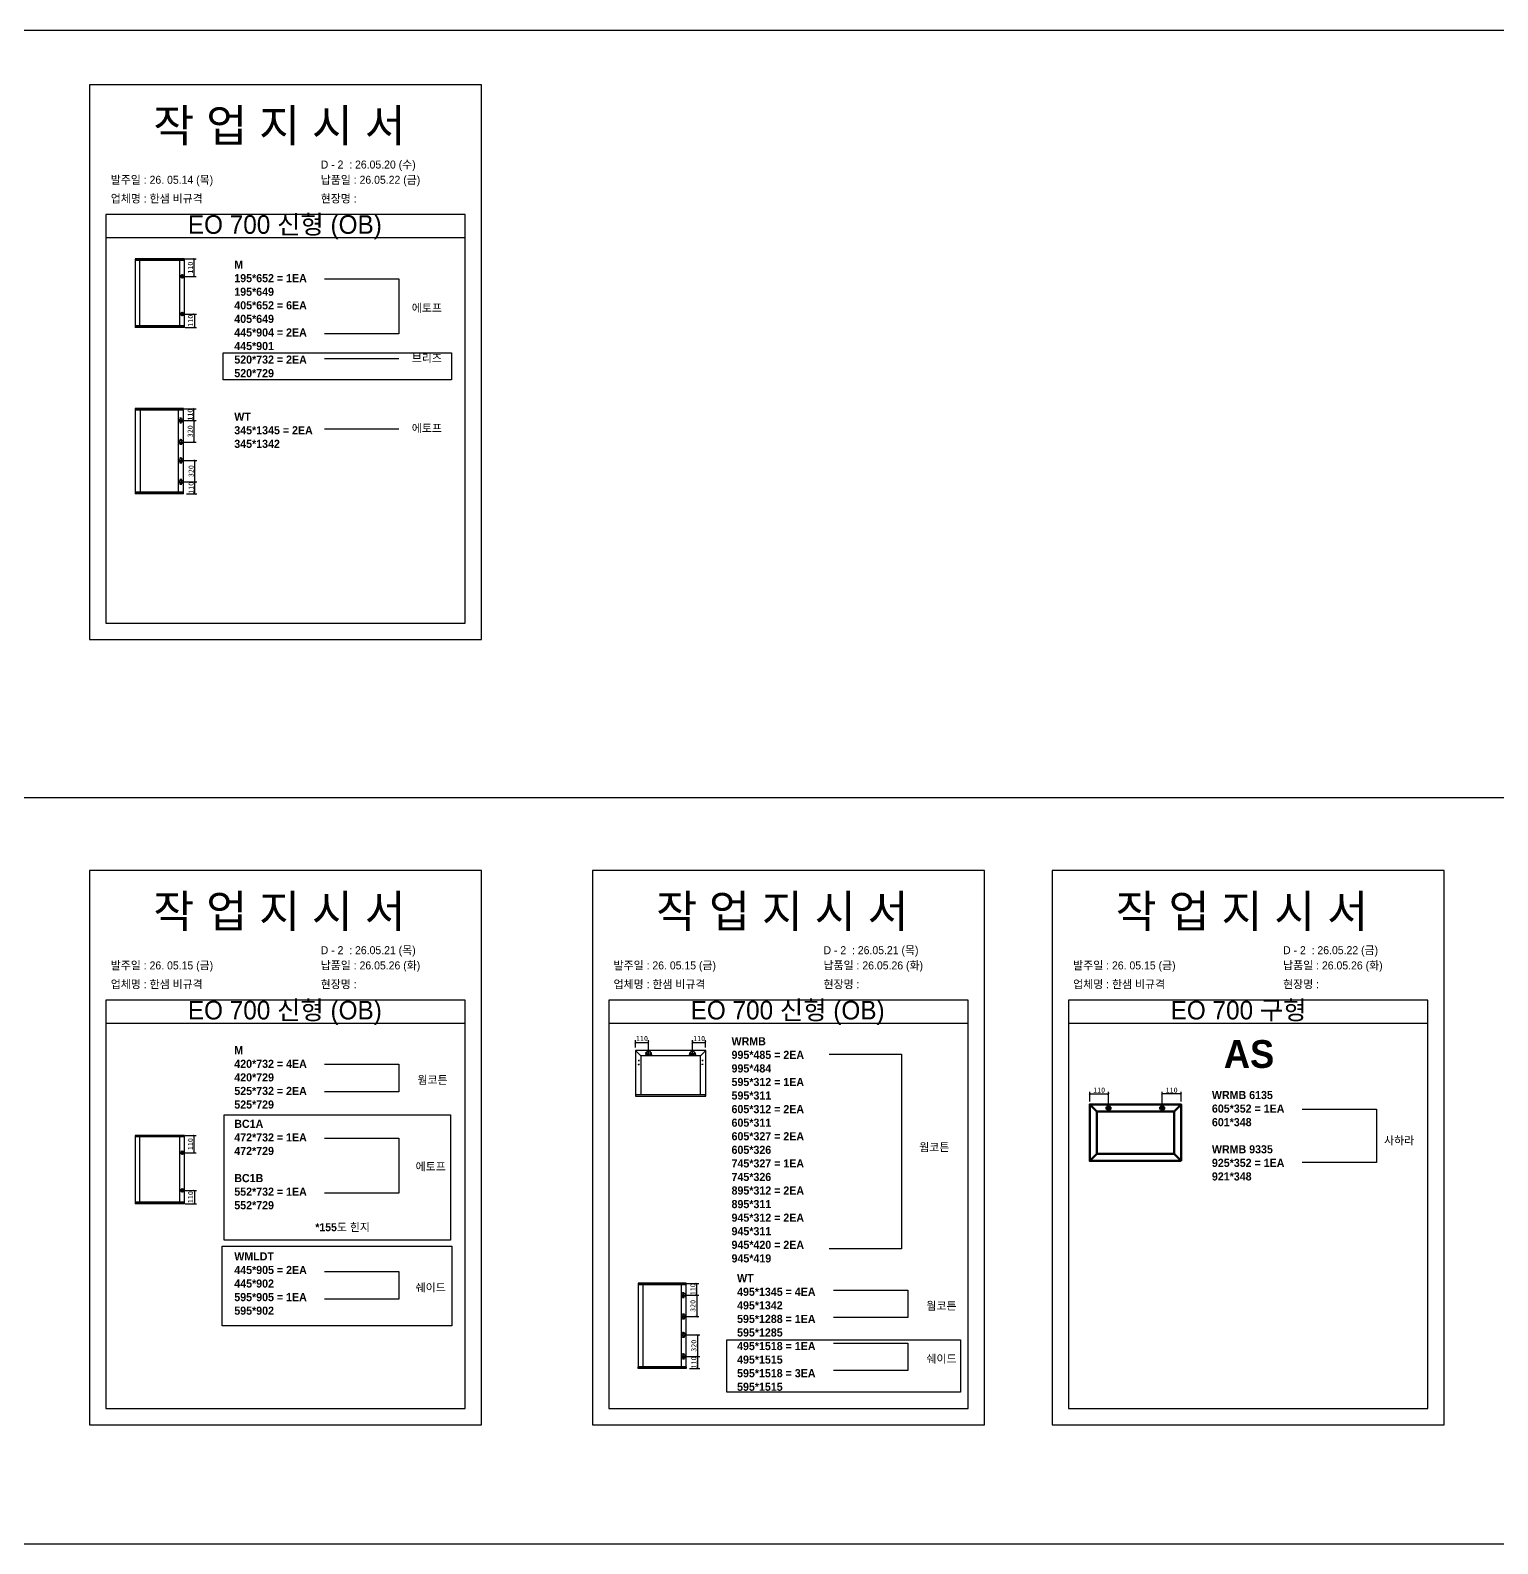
# Model space of a CAD drawing. Header units: millimetres. Extents: x -44117 to 256353, y -2095463 to 65325.
# Drawn here: x 112722 to 119922, y -947139 to -939716 of the extents above; entities that cross this region are included whole.
import ezdxf

# ---------------------------------------------------------------- set-up
doc = ezdxf.new("R2010")
doc.units = ezdxf.units.MM
doc.header["$LTSCALE"] = 10
doc.layers.add('Layer1', color=7, linetype='Continuous', lineweight=70)
doc.styles.add('MtX_Gulim', font='')
doc.styles.get('MtX_Gulim').set_extended_font_data('Gulim', bold=True)
doc.dimstyles.new('ISO-25', dxfattribs={"dimtxt": 2.5, "dimasz": 2.5, "dimexe": 1, "dimexo": 1, "dimtad": 1, "dimtxsty": 'Standard', "dimblk": 'ARCHTICK', "dimcen": 2.5, "dimadec": 0, "dimazin": 0, "dimtfac": 1, "dimtmove": 0, "dimatfit": 3, "dimfxl": 0, "dimarcsym": 0})

# ---------------------------------------------------------------- blocks, each defined once
blk = doc.blocks.new('_ArchTick')
at = {"color": 0, "linetype": 'ByBlock', "const_width": 0.15}
blk.add_lwpolyline([(-0.5, -0.5), (0.5, 0.5)], dxfattribs=at)
blk = doc.blocks.new('*D6370')
at = {"color": 0, "lineweight": -2}
for p, q in [((113482.5, -940837.5), (113535.9, -940837.5)), ((113525.9, -940922.6), (113525.9, -940837.5)), ((113482.5, -940922.6), (113535.9, -940922.6))]:
    blk.add_line(p, q, dxfattribs=at)
at = {"layer": 'Defpoints', "color": 0}
for p in [(113467.5, -940837.5), (113525.9, -940837.5), (113467.5, -940922.6)]:
    blk.add_point(p, dxfattribs=at)
at = {"color": 0, "lineweight": -2, "xscale": 10, "yscale": 10, "zscale": 10}
for p, rotation in [((113525.9, -940837.5), 90), ((113525.9, -940922.6), 270)]:
    blk.add_blockref('_ArchTick', p, dxfattribs=dict(at, rotation=rotation))
at = {"color": 0, "insert": (113507.1, -940880), "char_height": 25, "attachment_point": 5, "rotation": 90}
blk.add_mtext('110', dxfattribs=at)
blk = doc.blocks.new('*D6371')
at = {"color": 0, "lineweight": -2}
for p, q in [((113482.5, -941107.3), (113536.8, -941107.3)), ((113482.5, -941172.8), (113536.8, -941172.8)), ((113526.8, -941107.3), (113526.8, -941172.8))]:
    blk.add_line(p, q, dxfattribs=at)
at = {"layer": 'Defpoints', "color": 0}
for p in [(113467.5, -941107.3), (113467.5, -941172.8), (113526.8, -941172.8)]:
    blk.add_point(p, dxfattribs=at)
at = {"color": 0, "lineweight": -2, "xscale": 10, "yscale": 10, "zscale": 10}
for p, rotation in [((113526.8, -941107.3), 90), ((113526.8, -941172.8), 270)]:
    blk.add_blockref('_ArchTick', p, dxfattribs=dict(at, rotation=rotation))
at = {"color": 0, "insert": (113508.1, -941140.1), "char_height": 25, "attachment_point": 5, "rotation": 90}
blk.add_mtext('110', dxfattribs=at)
blk = doc.blocks.new('*D6372')
at = {"color": 0, "lineweight": -2}
for p, q in [((113477, -941572.1), (113534.9, -941572.1)), ((113524.9, -941630), (113524.9, -941572.1)), ((113477, -941630), (113534.9, -941630))]:
    blk.add_line(p, q, dxfattribs=at)
at = {"layer": 'Defpoints', "color": 0}
for p in [(113462, -941572.1), (113524.9, -941572.1), (113462, -941630)]:
    blk.add_point(p, dxfattribs=at)
at = {"color": 0, "lineweight": -2, "xscale": 10, "yscale": 10, "zscale": 10}
for p, rotation in [((113524.9, -941572.1), 90), ((113524.9, -941630), 270)]:
    blk.add_blockref('_ArchTick', p, dxfattribs=dict(at, rotation=rotation))
at = {"color": 0, "insert": (113506.2, -941601), "char_height": 25, "attachment_point": 5, "rotation": 90}
blk.add_mtext('110', dxfattribs=at)
blk = doc.blocks.new('*D6373')
at = {"color": 0, "lineweight": -2}
for p, q in [((113477, -941930.5), (113539.5, -941930.5)), ((113488.6, -941989), (113539.5, -941989)), ((113529.5, -941989), (113529.5, -941930.5))]:
    blk.add_line(p, q, dxfattribs=at)
at = {"layer": 'Defpoints', "color": 0}
for p in [(113462, -941930.5), (113473.6, -941989), (113529.5, -941930.5)]:
    blk.add_point(p, dxfattribs=at)
at = {"color": 0, "lineweight": -2, "xscale": 10, "yscale": 10, "zscale": 10}
for p, rotation in [((113529.5, -941930.5), 90), ((113529.5, -941989), 270)]:
    blk.add_blockref('_ArchTick', p, dxfattribs=dict(at, rotation=rotation))
at = {"color": 0, "insert": (113510.8, -941959.8), "char_height": 25, "attachment_point": 5, "rotation": 90}
blk.add_mtext('110', dxfattribs=at)
blk = doc.blocks.new('*D6374')
at = {"color": 0, "lineweight": -2}
for p, q in [((113477, -941825.4), (113539.5, -941825.4)), ((113529.5, -941930.5), (113529.5, -941825.4)), ((113477, -941930.5), (113539.5, -941930.5))]:
    blk.add_line(p, q, dxfattribs=at)
at = {"layer": 'Defpoints', "color": 0}
for p in [(113462, -941825.4), (113529.5, -941825.4), (113462, -941930.5)]:
    blk.add_point(p, dxfattribs=at)
at = {"color": 0, "lineweight": -2, "xscale": 10, "yscale": 10, "zscale": 10}
for p, rotation in [((113529.5, -941825.4), 90), ((113529.5, -941930.5), 270)]:
    blk.add_blockref('_ArchTick', p, dxfattribs=dict(at, rotation=rotation))
at = {"color": 0, "insert": (113510.8, -941878), "char_height": 25, "attachment_point": 5, "rotation": 90}
blk.add_mtext('320', dxfattribs=at)
blk = doc.blocks.new('*D6375')
at = {"color": 0, "lineweight": -2}
for p, q in [((113477, -941630), (113534.9, -941630)), ((113524.9, -941630), (113524.9, -941735.2)), ((113477, -941735.2), (113534.9, -941735.2))]:
    blk.add_line(p, q, dxfattribs=at)
at = {"layer": 'Defpoints', "color": 0}
for p in [(113462, -941630), (113462, -941735.2), (113524.9, -941735.2)]:
    blk.add_point(p, dxfattribs=at)
at = {"color": 0, "lineweight": -2, "xscale": 10, "yscale": 10, "zscale": 10}
for p, rotation in [((113524.9, -941630), 90), ((113524.9, -941735.2), 270)]:
    blk.add_blockref('_ArchTick', p, dxfattribs=dict(at, rotation=rotation))
at = {"color": 0, "insert": (113506.2, -941682.6), "char_height": 25, "attachment_point": 5, "rotation": 90}
blk.add_mtext('320', dxfattribs=at)
blk = doc.blocks.new('*D6380')
at = {"color": 0, "lineweight": -2}
for p, q in [((113482.5, -945136.3), (113535.9, -945136.3)), ((113525.9, -945221.4), (113525.9, -945136.3)), ((113482.5, -945221.4), (113535.9, -945221.4))]:
    blk.add_line(p, q, dxfattribs=at)
at = {"layer": 'Defpoints', "color": 0}
for p in [(113467.5, -945136.3), (113525.9, -945136.3), (113467.5, -945221.4)]:
    blk.add_point(p, dxfattribs=at)
at = {"color": 0, "lineweight": -2, "xscale": 10, "yscale": 10, "zscale": 10}
for p, rotation in [((113525.9, -945136.3), 90), ((113525.9, -945221.4), 270)]:
    blk.add_blockref('_ArchTick', p, dxfattribs=dict(at, rotation=rotation))
at = {"color": 0, "insert": (113507.1, -945178.8), "char_height": 25, "attachment_point": 5, "rotation": 90}
blk.add_mtext('110', dxfattribs=at)
blk = doc.blocks.new('*D6381')
at = {"color": 0, "lineweight": -2}
for p, q in [((113482.5, -945406.1), (113536.8, -945406.1)), ((113482.5, -945471.6), (113536.8, -945471.6)), ((113526.8, -945406.1), (113526.8, -945471.6))]:
    blk.add_line(p, q, dxfattribs=at)
at = {"layer": 'Defpoints', "color": 0}
for p in [(113467.5, -945406.1), (113467.5, -945471.6), (113526.8, -945471.6)]:
    blk.add_point(p, dxfattribs=at)
at = {"color": 0, "lineweight": -2, "xscale": 10, "yscale": 10, "zscale": 10}
for p, rotation in [((113526.8, -945406.1), 90), ((113526.8, -945471.6), 270)]:
    blk.add_blockref('_ArchTick', p, dxfattribs=dict(at, rotation=rotation))
at = {"color": 0, "insert": (113508.1, -945438.9), "char_height": 25, "attachment_point": 5, "rotation": 90}
blk.add_mtext('110', dxfattribs=at)
blk = doc.blocks.new('*D6382')
at = {"color": 0, "lineweight": -2}
for p, q in [((115944.1, -945862.1), (116002, -945862.1)), ((115944.1, -945919.9), (116002, -945919.9)), ((115992, -945919.9), (115992, -945862.1))]:
    blk.add_line(p, q, dxfattribs=at)
at = {"layer": 'Defpoints', "color": 0}
for p in [(115929.1, -945862.1), (115929.1, -945919.9), (115992, -945862.1)]:
    blk.add_point(p, dxfattribs=at)
at = {"color": 0, "lineweight": -2, "xscale": 10, "yscale": 10, "zscale": 10}
for p, rotation in [((115992, -945862.1), 90), ((115992, -945919.9), 270)]:
    blk.add_blockref('_ArchTick', p, dxfattribs=dict(at, rotation=rotation))
at = {"color": 0, "insert": (115973.2, -945891), "char_height": 25, "attachment_point": 5, "rotation": 90}
blk.add_mtext('110', dxfattribs=at)
blk = doc.blocks.new('*D6383')
at = {"color": 0, "lineweight": -2}
for p, q in [((115944.1, -946220.5), (116006.6, -946220.5)), ((115996.6, -946279), (115996.6, -946220.5)), ((115955.7, -946279), (116006.6, -946279))]:
    blk.add_line(p, q, dxfattribs=at)
at = {"layer": 'Defpoints', "color": 0}
for p in [(115929.1, -946220.5), (115996.6, -946220.5), (115940.7, -946279)]:
    blk.add_point(p, dxfattribs=at)
at = {"color": 0, "lineweight": -2, "xscale": 10, "yscale": 10, "zscale": 10}
for p, rotation in [((115996.6, -946220.5), 90), ((115996.6, -946279), 270)]:
    blk.add_blockref('_ArchTick', p, dxfattribs=dict(at, rotation=rotation))
at = {"color": 0, "insert": (115977.8, -946249.8), "char_height": 25, "attachment_point": 5, "rotation": 90}
blk.add_mtext('110', dxfattribs=at)
blk = doc.blocks.new('*D6384')
at = {"color": 0, "lineweight": -2}
for p, q in [((115944.1, -946115.3), (116006.6, -946115.3)), ((115996.6, -946220.5), (115996.6, -946115.3)), ((115944.1, -946220.5), (116006.6, -946220.5))]:
    blk.add_line(p, q, dxfattribs=at)
at = {"layer": 'Defpoints', "color": 0}
for p in [(115929.1, -946115.3), (115996.6, -946115.3), (115929.1, -946220.5)]:
    blk.add_point(p, dxfattribs=at)
at = {"color": 0, "lineweight": -2, "xscale": 10, "yscale": 10, "zscale": 10}
for p, rotation in [((115996.6, -946115.3), 90), ((115996.6, -946220.5), 270)]:
    blk.add_blockref('_ArchTick', p, dxfattribs=dict(at, rotation=rotation))
at = {"color": 0, "insert": (115977.8, -946167.9), "char_height": 25, "attachment_point": 5, "rotation": 90}
blk.add_mtext('320', dxfattribs=at)
blk = doc.blocks.new('*D6385')
at = {"color": 0, "lineweight": -2}
for p, q in [((115944.1, -945919.9), (116002, -945919.9)), ((115992, -945919.9), (115992, -946025.1)), ((115944.1, -946025.1), (116002, -946025.1))]:
    blk.add_line(p, q, dxfattribs=at)
at = {"layer": 'Defpoints', "color": 0}
for p in [(115929.1, -945919.9), (115929.1, -946025.1), (115992, -946025.1)]:
    blk.add_point(p, dxfattribs=at)
at = {"color": 0, "lineweight": -2, "xscale": 10, "yscale": 10, "zscale": 10}
for p, rotation in [((115992, -945919.9), 90), ((115992, -946025.1), 270)]:
    blk.add_blockref('_ArchTick', p, dxfattribs=dict(at, rotation=rotation))
at = {"color": 0, "insert": (115973.2, -945972.5), "char_height": 25, "attachment_point": 5, "rotation": 90}
blk.add_mtext('320', dxfattribs=at)
blk = doc.blocks.new('*D6386')
at = {"color": 0, "lineweight": -2}
for p, q in [((115691, -944704.6), (115691, -944670)), ((115691, -944680), (115755.5, -944680)), ((115755.5, -944717.3), (115755.5, -944670))]:
    blk.add_line(p, q, dxfattribs=at)
at = {"layer": 'Defpoints', "color": 0}
for p in [(115691, -944719.6), (115755.5, -944680), (115755.5, -944732.3)]:
    blk.add_point(p, dxfattribs=at)
at = {"color": 0, "lineweight": -2, "xscale": 10, "yscale": 10, "zscale": 10, "rotation": 180}
blk.add_blockref('_ArchTick', (115691, -944680), dxfattribs=at)
at = {"color": 0, "lineweight": -2, "xscale": 10, "yscale": 10, "zscale": 10}
blk.add_blockref('_ArchTick', (115755.5, -944680), dxfattribs=at)
at = {"color": 0, "insert": (115723.3, -944661.3), "char_height": 25, "attachment_point": 5}
blk.add_mtext('110', dxfattribs=at)
blk = doc.blocks.new('*D6387')
at = {"color": 0, "lineweight": -2}
for p, q in [((115971.1, -944717.3), (115971.1, -944670)), ((115971.1, -944680), (116035.6, -944680)), ((116035.6, -944704.6), (116035.6, -944670))]:
    blk.add_line(p, q, dxfattribs=at)
at = {"layer": 'Defpoints', "color": 0}
for p in [(115971.1, -944732.3), (116035.6, -944680), (116035.6, -944719.6)]:
    blk.add_point(p, dxfattribs=at)
at = {"color": 0, "lineweight": -2, "xscale": 10, "yscale": 10, "zscale": 10, "rotation": 180}
blk.add_blockref('_ArchTick', (115971.1, -944680), dxfattribs=at)
at = {"color": 0, "lineweight": -2, "xscale": 10, "yscale": 10, "zscale": 10}
blk.add_blockref('_ArchTick', (116035.6, -944680), dxfattribs=at)
at = {"color": 0, "insert": (116003.4, -944661.3), "char_height": 25, "attachment_point": 5}
blk.add_mtext('110', dxfattribs=at)
blk = doc.blocks.new('*D6389')
at = {"color": 0, "lineweight": -2}
for p, q in [((117920, -944969.6), (117920, -944922.9)), ((117920, -944932.9), (118012.7, -944932.9)), ((118012.7, -944987.3), (118012.7, -944922.9))]:
    blk.add_line(p, q, dxfattribs=at)
at = {"layer": 'Defpoints', "color": 0}
for p in [(118012.7, -944932.9), (117920, -944984.6), (118012.7, -945002.3)]:
    blk.add_point(p, dxfattribs=at)
at = {"color": 0, "lineweight": -2, "xscale": 10, "yscale": 10, "zscale": 10, "rotation": 180}
blk.add_blockref('_ArchTick', (117920, -944932.9), dxfattribs=at)
at = {"color": 0, "lineweight": -2, "xscale": 10, "yscale": 10, "zscale": 10}
blk.add_blockref('_ArchTick', (118012.7, -944932.9), dxfattribs=at)
at = {"color": 0, "insert": (117966.3, -944914.2), "char_height": 25, "attachment_point": 5}
blk.add_mtext('110', dxfattribs=at)
blk = doc.blocks.new('*D6390')
at = {"color": 0, "lineweight": -2}
for p, q in [((118275.8, -944987.3), (118275.8, -944922.9)), ((118368.6, -944932.9), (118275.8, -944932.9)), ((118368.6, -944969.6), (118368.6, -944922.9))]:
    blk.add_line(p, q, dxfattribs=at)
at = {"layer": 'Defpoints', "color": 0}
for p in [(118275.8, -944932.9), (118275.8, -945002.3), (118368.6, -944984.6)]:
    blk.add_point(p, dxfattribs=at)
at = {"color": 0, "lineweight": -2, "xscale": 10, "yscale": 10, "zscale": 10, "rotation": 180}
blk.add_blockref('_ArchTick', (118275.8, -944932.9), dxfattribs=at)
at = {"color": 0, "lineweight": -2, "xscale": 10, "yscale": 10, "zscale": 10}
blk.add_blockref('_ArchTick', (118368.6, -944932.9), dxfattribs=at)
at = {"color": 0, "insert": (118322.2, -944914.2), "char_height": 25, "attachment_point": 5}
blk.add_mtext('110', dxfattribs=at)

msp = doc.modelspace()

# ---------------------------------------------------------------- linework, layer by layer
at = {"color": 1}
for p, q in [((104260.77588, -939715.56478), (196529.92274, -939715.56478)), ((104260.77588, -939715.56478), (196529.92274, -939715.56478)), ((104260.77588, -939715.56478), (196529.92274, -939715.56478)), ((104260.77588, -939715.56478), (196529.92274, -939715.56478)), ((104260.77588, -939715.56478), (196529.92274, -939715.56478)), ((104260.77588, -939715.56478), (196529.92274, -939715.56478)), ((104260.77588, -939715.56478), (196529.92274, -939715.56478)), ((104260.77588, -939715.56478), (196529.92274, -939715.56478)), ((104260.77588, -939715.56478), (196529.92274, -939715.56478)), ((104260.77588, -939715.56478), (196529.92274, -939715.56478)), ((106472.62401, -939715.56478), (198741.77087, -939715.56478)), ((106472.62401, -939715.56478), (198741.77087, -939715.56478)), ((106472.62401, -939715.56478), (198741.77087, -939715.56478)), ((106472.62401, -939715.56478), (198741.77087, -939715.56478)), ((106472.62401, -939715.56478), (198741.77087, -939715.56478)), ((106472.62401, -939715.56478), (198741.77087, -939715.56478)), ((106472.62401, -939715.56478), (198741.77087, -939715.56478)), ((106472.62401, -939715.56478), (198741.77087, -939715.56478)), ((106472.62401, -939715.56478), (198741.77087, -939715.56478)), ((106472.62401, -939715.56478), (198741.77087, -939715.56478)), ((104302.82932, -943479.34784), (196571.97618, -943479.34784)), ((104302.82932, -943479.34784), (196571.97618, -943479.34784)), ((104302.82932, -943479.34784), (196571.97618, -943479.34784)), ((104302.82932, -943479.34784), (196571.97618, -943479.34784)), ((104302.82932, -943479.34784), (196571.97618, -943479.34784)), ((104302.82932, -943479.34784), (196571.97618, -943479.34784)), ((104302.82932, -943479.34784), (196571.97618, -943479.34784)), ((104302.82932, -943479.34784), (196571.97618, -943479.34784)), ((104302.82932, -943479.34784), (196571.97618, -943479.34784)), ((104302.82932, -943479.34784), (196571.97618, -943479.34784)), ((106514.67745, -943479.34784), (198783.82431, -943479.34784)), ((106514.67745, -943479.34784), (198783.82431, -943479.34784)), ((106514.67745, -943479.34784), (198783.82431, -943479.34784)), ((106514.67745, -943479.34784), (198783.82431, -943479.34784)), ((106514.67745, -943479.34784), (198783.82431, -943479.34784)), ((106514.67745, -943479.34784), (198783.82431, -943479.34784)), ((106514.67745, -943479.34784), (198783.82431, -943479.34784)), ((106514.67745, -943479.34784), (198783.82431, -943479.34784)), ((106514.67745, -943479.34784), (198783.82431, -943479.34784)), ((106514.67745, -943479.34784), (198783.82431, -943479.34784)), ((104302.82932, -947139.24436), (196571.97618, -947139.24436)), ((104302.82932, -947139.24436), (196571.97618, -947139.24436)), ((104302.82932, -947139.24436), (196571.97618, -947139.24436)), ((104302.82932, -947139.24436), (196571.97618, -947139.24436)), ((104302.82932, -947139.24436), (196571.97618, -947139.24436)), ((104302.82932, -947139.24436), (196571.97618, -947139.24436)), ((104302.82932, -947139.24436), (196571.97618, -947139.24436)), ((104302.82932, -947139.24436), (196571.97618, -947139.24436)), ((104302.82932, -947139.24436), (196571.97618, -947139.24436)), ((104302.82932, -947139.24436), (196571.97618, -947139.24436)), ((106514.67745, -947139.24436), (198783.82431, -947139.24436)), ((106514.67745, -947139.24436), (198783.82431, -947139.24436)), ((106514.67745, -947139.24436), (198783.82431, -947139.24436)), ((106514.67745, -947139.24436), (198783.82431, -947139.24436)), ((106514.67745, -947139.24436), (198783.82431, -947139.24436)), ((106514.67745, -947139.24436), (198783.82431, -947139.24436)), ((106514.67745, -947139.24436), (198783.82431, -947139.24436)), ((106514.67745, -947139.24436), (198783.82431, -947139.24436)), ((106514.67745, -947139.24436), (198783.82431, -947139.24436)), ((106514.67745, -947139.24436), (198783.82431, -947139.24436))]:
    msp.add_line(p, q, dxfattribs=at)
for p, q in [((114856.18096, -940618.82635), (113093.25735, -940618.82635)), ((114856.18096, -940733.30191), (113093.25735, -940733.30191)), ((113236.47661, -940837.70796), (113236.47661, -941172.5728)), ((113477.91435, -940838.1416), (113236.47661, -940838.1416)), ((113477.91435, -940844.69435), (113236.47661, -940844.69435)), ((113477.67344, -940837.46705), (113236.71752, -940837.46705)), ((113257.9176, -940844.21253), (113257.9176, -941165.58642)), ((113456.23246, -941165.58642), (113456.23246, -940844.69435)), ((113476.7098, -940844.69435), (113476.7098, -940837.46705)), ((113477.91435, -941172.5728), (113477.91435, -940837.70796)), ((113477.91435, -941165.58642), (113236.47661, -941165.58642)), ((113477.91435, -941172.13917), (113236.47661, -941172.13917)), ((113477.67344, -941172.81372), (113236.71752, -941172.81372)), ((113237.68116, -941172.81372), (113237.68116, -941165.58642)), ((113476.7098, -941165.58642), (113476.7098, -941172.81372)), ((113236.72901, -941571.65136), (113236.72901, -941988.85923)), ((113473.72258, -941572.13068), (113236.72901, -941572.13068)), ((113473.72258, -941579.37363), (113236.72901, -941579.37363)), ((113473.45629, -941571.38508), (113236.99529, -941571.38508)), ((113238.06043, -941571.38508), (113238.06043, -941579.37363)), ((113260.42837, -941578.84106), (113260.42837, -941981.13697)), ((113449.75693, -941981.13697), (113449.75693, -941579.37363)), ((113459.34319, -941617.98494), (113455.08263, -941617.98494)), ((113457.21291, -941615.85466), (113457.21291, -941620.11522)), ((113462.00604, -941644.49235), (113462.00604, -941615.44317)), ((113472.39115, -941579.37363), (113472.39115, -941571.38508)), ((113473.72258, -941988.85923), (113473.72258, -941571.65136)), ((113447.48145, -941629.96776), (113476.53063, -941629.96776)), ((113459.34319, -941641.95058), (113455.08263, -941641.95058)), ((113457.21291, -941639.8203), (113457.21291, -941644.08086)), ((113447.48145, -941735.15031), (113476.53063, -941735.15031)), ((113459.34319, -941723.16748), (113455.08263, -941723.16748)), ((113459.34319, -941747.13312), (113455.08263, -941747.13312)), ((113457.21291, -941721.0372), (113457.21291, -941725.29776)), ((113457.21291, -941745.00284), (113457.21291, -941749.2634)), ((113462.00604, -941720.62571), (113462.00604, -941749.67489)), ((113447.48145, -941825.3603), (113476.53063, -941825.3603)), ((113459.34319, -941813.37747), (113455.08263, -941813.37747)), ((113459.34319, -941837.34311), (113455.08263, -941837.34311)), ((113457.21291, -941811.24719), (113457.21291, -941815.50775)), ((113457.21291, -941835.21283), (113457.21291, -941839.47339)), ((113462.00604, -941810.83571), (113462.00604, -941839.88489)), ((113457.21291, -941916.42972), (113457.21291, -941920.69028)), ((113462.00604, -941916.01824), (113462.00604, -941945.06742)), ((113473.72258, -941981.13697), (113236.72901, -941981.13697)), ((113473.72258, -941988.37992), (113236.72901, -941988.37992)), ((113473.45629, -941989.12552), (113236.99529, -941989.12552)), ((113238.06043, -941989.12552), (113238.06043, -941981.13697)), ((113447.48145, -941930.54283), (113476.53063, -941930.54283)), ((113459.34319, -941918.56), (113455.08263, -941918.56)), ((113459.34319, -941942.52564), (113455.08263, -941942.52564)), ((113457.21291, -941940.39536), (113457.21291, -941944.65592)), ((113472.39115, -941981.13697), (113472.39115, -941989.12552)), ((114856.18096, -944472.45086), (113093.25735, -944472.45086)), ((117323.23658, -944472.45086), (115560.31297, -944472.45086)), ((119578.43703, -944472.45086), (117815.51342, -944472.45086)), ((114856.18096, -944586.92641), (113093.25735, -944586.92641)), ((117323.23658, -944586.92641), (115560.31297, -944586.92641)), ((119578.43703, -944586.92641), (117815.51342, -944586.92641)), ((115690.72624, -944719.59401), (115690.72624, -944943.93434)), ((115717.06699, -944745.93476), (115690.81293, -944719.38473)), ((116035.61208, -944719.29805), (115691.02221, -944719.29805)), ((115771.68567, -944732.32044), (115739.39884, -944732.32044)), ((115742.2239, -944735.872), (115742.2239, -944740.60742)), ((115755.54225, -944748.46386), (115755.54225, -944716.17702)), ((115768.86061, -944735.872), (115768.86061, -944740.60742)), ((115954.94862, -944732.32044), (115987.23545, -944732.32044)), ((115957.77369, -944735.872), (115957.77369, -944740.60742)), ((115971.09204, -944748.46386), (115971.09204, -944716.17702)), ((115984.4104, -944735.872), (115984.4104, -944740.60742)), ((116009.56729, -944745.93476), (116035.82136, -944719.38473)), ((116035.90804, -944943.93434), (116035.90804, -944719.59401)), ((115704.04461, -944769.01992), (115709.96387, -944769.01992)), ((115704.04461, -944787.96158), (115709.96387, -944787.96158)), ((115707.00424, -944766.06028), (115707.00424, -944771.97955)), ((115707.00424, -944785.00194), (115707.00424, -944790.92121)), ((115717.06699, -944745.93476), (115717.06699, -944935.94332)), ((116009.56729, -944745.93476), (115717.06699, -944745.93476)), ((115744.5916, -944738.23971), (115739.85619, -944738.23971)), ((115771.22832, -944738.23971), (115766.4929, -944738.23971)), ((115960.14139, -944738.23971), (115955.40598, -944738.23971)), ((115986.77811, -944738.23971), (115982.04269, -944738.23971)), ((116009.56729, -944935.3514), (116009.56729, -944745.93476)), ((116022.58969, -944769.01992), (116016.67042, -944769.01992)), ((116022.58969, -944787.96158), (116016.67042, -944787.96158)), ((116019.63005, -944766.06028), (116019.63005, -944771.97955)), ((116019.63005, -944785.00194), (116019.63005, -944790.92121)), ((115690.72624, -944935.3514), (116035.90804, -944935.3514)), ((115690.72624, -944943.4016), (116035.61208, -944943.4016)), ((115691.02221, -944944.2303), (116035.61208, -944944.2303)), ((115692.20606, -944935.3514), (115692.20606, -944944.2303)), ((116034.42822, -944944.2303), (116034.42822, -944935.3514)), ((113236.47661, -945136.50116), (113236.47661, -945471.366)), ((113477.91435, -945136.9348), (113236.47661, -945136.9348)), ((113477.91435, -945143.48755), (113236.47661, -945143.48755)), ((113477.67344, -945136.26025), (113236.71752, -945136.26025)), ((113257.9176, -945143.00573), (113257.9176, -945464.37961)), ((113456.23246, -945464.37961), (113456.23246, -945143.48755)), ((113476.7098, -945143.48755), (113476.7098, -945136.26025)), ((113477.91435, -945471.366), (113477.91435, -945136.50116)), ((113477.91435, -945464.37961), (113236.47661, -945464.37961)), ((113477.91435, -945470.93237), (113236.47661, -945470.93237)), ((113477.67344, -945471.60691), (113236.71752, -945471.60691)), ((113237.68116, -945471.60691), (113237.68116, -945464.37961)), ((113476.7098, -945464.37961), (113476.7098, -945471.60691)), ((115703.78463, -945861.6214), (115703.78463, -946278.82926)), ((115940.77819, -945862.10071), (115703.78463, -945862.10071)), ((115940.77819, -945869.34366), (115703.78463, -945869.34366)), ((115940.51191, -945861.35511), (115704.05091, -945861.35511)), ((115705.11605, -945861.35511), (115705.11605, -945869.34366)), ((115727.48398, -945868.81109), (115727.48398, -946271.10701)), ((115914.53707, -945919.93779), (115943.58625, -945919.93779)), ((115916.81255, -946271.10701), (115916.81255, -945869.34366)), ((115926.39881, -945907.95497), (115922.13825, -945907.95497)), ((115924.26853, -945905.82469), (115924.26853, -945910.08525)), ((115929.06166, -945934.46239), (115929.06166, -945905.41321)), ((115939.44677, -945869.34366), (115939.44677, -945861.35511)), ((115940.77819, -946278.82926), (115940.77819, -945861.6214)), ((115926.39881, -945931.92061), (115922.13825, -945931.92061)), ((115924.26853, -945929.79033), (115924.26853, -945934.05089)), ((115914.53707, -946025.12034), (115943.58625, -946025.12034)), ((115926.39881, -946013.13751), (115922.13825, -946013.13751)), ((115926.39881, -946037.10315), (115922.13825, -946037.10315)), ((115924.26853, -946011.00723), (115924.26853, -946015.26779)), ((115924.26853, -946034.97287), (115924.26853, -946039.23343)), ((115929.06166, -946010.59575), (115929.06166, -946039.64492)), ((115914.53707, -946115.33034), (115943.58625, -946115.33034)), ((115926.39881, -946103.3475), (115922.13825, -946103.3475)), ((115926.39881, -946127.31315), (115922.13825, -946127.31315)), ((115924.26853, -946101.21723), (115924.26853, -946105.47778)), ((115924.26853, -946125.18287), (115924.26853, -946129.44343)), ((115929.06166, -946100.80574), (115929.06166, -946129.85492)), ((115914.53707, -946220.51287), (115943.58625, -946220.51287)), ((115926.39881, -946208.53003), (115922.13825, -946208.53003)), ((115924.26853, -946206.39975), (115924.26853, -946210.66031)), ((115929.06166, -946205.98827), (115929.06166, -946235.03745)), ((115940.77819, -946271.10701), (115703.78463, -946271.10701)), ((115940.77819, -946278.34996), (115703.78463, -946278.34996)), ((115940.51191, -946279.09555), (115704.05091, -946279.09555)), ((115705.11605, -946279.09555), (115705.11605, -946271.10701)), ((115926.39881, -946232.49567), (115922.13825, -946232.49567)), ((115924.26853, -946230.36539), (115924.26853, -946234.62595)), ((115939.44677, -946271.10701), (115939.44677, -946279.09555))]:
    msp.add_line(p, q)
for points in [[(113013.12446, -942703.23199), (114936.31385, -942703.23199), (114936.31385, -939983.29271), (113013.12446, -939983.29271)], [(113668.22595, -941297.83583), (114788.05883, -941297.83583), (114788.05883, -941429.99734), (113668.22595, -941429.99734)], [(113013.12446, -946556.85649), (114936.31385, -946556.85649), (114936.31385, -943836.91721), (113013.12446, -943836.91721)], [(115480.18008, -946556.85649), (117403.36947, -946556.85649), (117403.36947, -943836.91721), (115480.18008, -943836.91721)], [(117735.38053, -946556.85649), (119658.56992, -946556.85649), (119658.56992, -943836.91721), (117735.38053, -943836.91721)], [(113663.7115, -945679.00936), (114789.86798, -945679.00936), (114789.86798, -946070.43697), (113663.7115, -946070.43697)], [(116140.35739, -946139.35389), (117285.7644, -946139.35389), (117285.7644, -946396.02773), (116140.35739, -946396.02773)]]:
    msp.add_lwpolyline(points, close=True)
for points in [[(113093.25735, -940618.82635), (113093.25735, -942623.0991), (114856.18096, -942623.0991), (114856.18096, -940618.82635)], [(114166.19338, -940934.03058), (114529.94698, -940934.03058), (114529.94698, -941204.03012), (114166.19338, -941204.03012)], [(114166.19338, -941325.24578), (114529.94698, -941325.24578)], [(114166.19338, -941670.85373), (114529.94698, -941670.85373)], [(113093.25735, -944472.45086), (113093.25735, -946476.7236), (114856.18096, -946476.7236), (114856.18096, -944472.45086)], [(115560.31297, -944472.45086), (115560.31297, -946476.7236), (117323.23658, -946476.7236), (117323.23658, -944472.45086)], [(117815.51342, -944472.45086), (117815.51342, -946476.7236), (119578.43703, -946476.7236), (119578.43703, -944472.45086)], [(116640.87138, -944737.27304), (116997.00633, -944737.27304), (116997.00633, -945693.3831), (116640.87138, -945693.3831)], [(114166.19338, -944787.65508), (114529.94698, -944787.65508), (114529.94698, -944922.65485), (114166.19338, -944922.65485)], [(118963.11513, -945007.28793), (119326.86874, -945007.28793), (119326.86874, -945269.12067), (118963.11513, -945269.12067)], [(114166.19338, -945150.27544), (114529.94698, -945150.27544), (114529.94698, -945419.62793), (114166.19338, -945419.62793)], [(114166.19338, -945804.72517), (114529.94698, -945804.72517), (114529.94698, -945939.72495), (114166.19338, -945939.72495)], [(116663.33034, -945895.26774), (117027.08395, -945895.26774), (117027.08395, -946030.26751), (116663.33034, -946030.26751)], [(116663.33034, -946155.15), (117027.08395, -946155.15), (117027.08395, -946290.14977), (116663.33034, -946290.14977)]]:
    msp.add_lwpolyline(points)
msp.add_lwpolyline([(113673.20643, -945035.04493), (114784.1229, -945035.04493), (114784.1229, -945650.66109), (113673.20643, -945650.66109)], close=True, dxfattribs=at)
for centre, radius in [((113457.21291, -941617.98494), 0.85211), ((113462.00604, -941629.96776), 9.31997), ((113457.21291, -941641.95058), 0.85211), ((113462.00604, -941735.15031), 9.31997), ((113457.21291, -941723.16748), 0.85211), ((113457.21291, -941747.13312), 0.85211), ((113462.00604, -941825.3603), 9.31997), ((113457.21291, -941813.37747), 0.85211), ((113457.21291, -941837.34311), 0.85211), ((113462.00604, -941930.54283), 9.31997), ((113457.21291, -941918.56), 0.85211), ((113457.21291, -941942.52564), 0.85211), ((115742.2239, -944738.23971), 0.94708), ((115755.54225, -944732.32044), 10.35872), ((115768.86061, -944738.23971), 0.94708), ((115957.77369, -944738.23971), 0.94708), ((115971.09204, -944732.32044), 10.35872), ((115984.4104, -944738.23971), 0.94708), ((115707.00424, -944769.01991), 0.88789), ((115707.00424, -944787.96158), 0.88789), ((116019.63005, -944769.01991), 0.88789), ((116019.63005, -944787.96158), 0.88789), ((115929.06166, -945919.93779), 9.31997), ((115924.26853, -945907.95497), 0.85211), ((115924.26853, -945931.92061), 0.85211), ((115929.06166, -946025.12034), 9.31997), ((115924.26853, -946013.13751), 0.85211), ((115924.26853, -946037.10315), 0.85211), ((115929.06166, -946115.33034), 9.31997), ((115924.26853, -946103.3475), 0.85211), ((115924.26853, -946127.31315), 0.85211), ((115929.06166, -946220.51287), 9.31997), ((115924.26853, -946208.53003), 0.85211), ((115924.26853, -946232.49567), 0.85211)]:
    msp.add_circle(centre, radius)
for centre, radius, start, end in [((113477.67344, -940837.70796), 0.24091, 0, 90), ((113236.71752, -941172.57281), 0.24091, 180, 270), ((113477.67344, -941172.57281), 0.24091, 270, 0), ((113236.99529, -941571.65136), 0.26628, 90, 180), ((113473.45629, -941571.65136), 0.26628, 0, 90), ((113236.99529, -941988.85924), 0.26628, 180, 270), ((113473.45629, -941988.85924), 0.26628, 270, 0), ((115691.02221, -944719.59401), 0.29596, 90, 180), ((116035.61208, -944719.59401), 0.29596, 0, 90), ((115691.02221, -944943.93434), 0.29596, 180, 270), ((116035.61208, -944943.93434), 0.29596, 270, 0), ((113477.67344, -945136.50116), 0.24091, 0, 90), ((113236.71752, -945471.366), 0.24091, 180, 270), ((113477.67344, -945471.366), 0.24091, 270, 0), ((115704.05091, -945861.6214), 0.26628, 90, 180), ((115940.51191, -945861.6214), 0.26628, 0, 90), ((115704.05091, -946278.82927), 0.26628, 180, 270), ((115940.51191, -946278.82927), 0.26628, 270, 0)]:
    msp.add_arc(centre, radius, start, end)
at = {"layer": 'Layer1'}
for p, q in [((113467.49487, -940913.74373), (113467.49487, -940931.50175)), ((113467.49487, -941116.18209), (113467.49487, -941098.42407)), ((117954.59434, -945019.2533), (117919.9577, -944984.61667)), ((117998.32254, -945002.30592), (118027.11675, -945002.30592)), ((118290.20554, -945002.30592), (118261.41133, -945002.30592)), ((118368.57038, -944984.61667), (118333.93374, -945019.2533)), ((118333.93374, -945019.2533), (118368.57038, -944984.61667)), ((113467.49487, -945212.53692), (113467.49487, -945230.29494)), ((117954.59434, -945227.07312), (117919.9577, -945261.70975)), ((118368.57038, -945261.70975), (118333.93374, -945227.07312)), ((113467.49487, -945414.97529), (113467.49487, -945397.21727))]:
    msp.add_line(p, q, dxfattribs=at)
for points in [[(113476.37388, -940922.62274), (113458.61586, -940922.62274)], [(113476.37388, -941107.30308), (113458.61586, -941107.30308)], [(118368.57038, -945261.70975), (118368.57038, -944984.61667), (117919.9577, -944984.61667), (117919.9577, -945261.70975)], [(118333.93374, -945227.07312), (118333.93374, -945019.2533), (117954.59434, -945019.2533), (117954.59434, -945227.07312)], [(118012.71964, -944987.90882), (118012.71964, -945016.70303)], [(118275.80843, -944987.90882), (118275.80843, -945016.70303)], [(113476.37388, -945221.41593), (113458.61586, -945221.41593)], [(113476.37388, -945406.09628), (113458.61586, -945406.09628)]]:
    msp.add_lwpolyline(points, close=True, dxfattribs=at)
for centre, radius in [((113467.49487, -940922.62274), 5.91934), ((113467.49487, -941107.30308), 5.91934), ((118012.71964, -945002.30592), 9.59807), ((118275.80843, -945002.30592), 9.59807), ((113467.49487, -945221.41593), 5.91934), ((113467.49487, -945406.09628), 5.91934)]:
    msp.add_circle(centre, radius, dxfattribs=at)

# ---------------------------------------------------------------- texts
at = {"linetype": 'Continuous', "style": 'MtX_Gulim'}
for s, height, p in [('에토프', 39.271262, (114593.66989, -941097.41536)), ('브리즈', 39.271262, (114593.66989, -941343.36923)), ('에토프', 39.271262, (114593.66989, -941687.3925)), ('AS', 136.162061, (118578.09982, -944805.22884)), ('웜코튼', 39.271262, (114621.71252, -944884.22995)), ('웜코튼', 39.271262, (117083.63375, -945213.97747)), ('사하라', 39.271262, (119364.49214, -945181.06547)), ('에토프', 39.271262, (114612.47227, -945308.97358)), ('*155도 힌지', 39.271262, (114120.38039, -945606.35429)), ('쉐이드', 39.271262, (114612.47227, -945902.53184)), ('웜코튼', 39.271262, (117118.84949, -945991.8426)), ('쉐이드', 39.271262, (117118.84949, -946251.72487))]:
    msp.add_text(s, height=height, dxfattribs=at).set_placement(p)
at = {"attachment_point": 1}
for s, width, gutter_width, heights, insert, char_height in [('{\\fGulim|b0|i0|c129|p50;작 업 지 시 서}', 3786.0728481, 14.30944, [-178.40505], (113325.42135, -940102.53333), 160.2657825), ('\\pt11;{\\fGulim|b0|i0|c129|p50;발주일 : 26. 05.14 (목)}', 3786.0728481, 14.30944, [39.49878], (113116.57846, -940429.27704), 39.2651167), ('{\\fGulim|b0|i0|c129|p50;납품일 : 26.05.22 (금)}', 3786.0728481, 14.30944, [40.16974], (114146.83328, -940429.27704), 39.2651167), ('{\\fGulim|b0|i0|c129|p50;업체명 : 한샘 비규격}', 3786.0728481, 14.30944, [41.34032], (113116.57846, -940521.60866), 39.2651167), ('{\\fGulim|b0|i0|c129|p50;현장명 :}', 3786.0728481, 14.30944, [45.21037], (114146.83328, -940521.60866), 39.2651167), ('{\\fGulim|b0|i0|c129|p50;EO 700 신형 (OB)}', 2155.3243433, 8.14604, [-114.80382], (113494.86812, -940622.66302), 91.2356303), ('{\\f굴림|b1|i0|c129|p50;M\\P195*652 = 1EA\\P\\C1;195*649\\P\\C256;405*652 = 6EA\\P\\C1;405*649\\P\\C256;445*904 = 2EA\\P\\C1;445*901\\P\\C256;520*732 = 2EA\\P\\C1;520*729}', 12072.7918459, 155.2668, [-574.11748], (113722.84136, -940844.99474), 39.9257485), ('{\\f굴림|b1|i0|c129|p50;WT\\P345*1345 = 2EA\\P\\C1;345*1342}', 12072.7918459, 155.2668, [-174.38468], (113722.84136, -941591.03778), 39.9257485), ('{\\fGulim|b0|i0|c129|p50;작 업 지 시 서}', 3786.0728481, 14.30944, [-178.40505], (113325.42135, -943956.15783), 160.2657825), ('{\\fGulim|b0|i0|c129|p50;작 업 지 시 서}', 3786.0728481, 14.30944, [-178.40505], (115792.47696, -943956.15783), 160.2657825), ('{\\fGulim|b0|i0|c129|p50;작 업 지 시 서}', 3786.0728481, 14.30944, [-178.40505], (118047.67742, -943956.15783), 160.2657825), ('\\pt11;{\\fGulim|b0|i0|c129|p50;발주일 : 26. 05.15 (금)}', 3786.0728481, 14.30944, [39.49878], (113116.57846, -944282.90155), 39.2651167), ('{\\fGulim|b0|i0|c129|p50;납품일 : 26.05.26 (화)}', 3786.0728481, 14.30944, [40.16974], (114146.83328, -944282.90155), 39.2651167), ('\\pt11;{\\fGulim|b0|i0|c129|p50;발주일 : 26. 05.15 (금)}', 3786.0728481, 14.30944, [39.49878], (115583.63408, -944282.90155), 39.2651167), ('{\\fGulim|b0|i0|c129|p50;납품일 : 26.05.26 (화)}', 3786.0728481, 14.30944, [40.16974], (116613.8889, -944282.90155), 39.2651167), ('\\pt11;{\\fGulim|b0|i0|c129|p50;발주일 : 26. 05.15 (금)}', 3786.0728481, 14.30944, [39.49878], (117838.83453, -944282.90155), 39.2651167), ('{\\fGulim|b0|i0|c129|p50;납품일 : 26.05.26 (화)}', 3786.0728481, 14.30944, [40.16974], (118869.08935, -944282.90155), 39.2651167), ('{\\fGulim|b0|i0|c129|p50;업체명 : 한샘 비규격}', 3786.0728481, 14.30944, [41.34032], (113116.57846, -944375.23316), 39.2651167), ('{\\fGulim|b0|i0|c129|p50;현장명 :}', 3786.0728481, 14.30944, [45.21037], (114146.83328, -944375.23316), 39.2651167), ('{\\fGulim|b0|i0|c129|p50;업체명 : 한샘 비규격}', 3786.0728481, 14.30944, [41.34032], (115583.63408, -944375.23316), 39.2651167), ('{\\fGulim|b0|i0|c129|p50;현장명 :}', 3786.0728481, 14.30944, [45.21037], (116613.8889, -944375.23316), 39.2651167), ('{\\fGulim|b0|i0|c129|p50;업체명 : 한샘 비규격}', 3786.0728481, 14.30944, [41.34032], (117838.83453, -944375.23316), 39.2651167), ('{\\fGulim|b0|i0|c129|p50;현장명 :}', 3786.0728481, 14.30944, [45.21037], (118869.08935, -944375.23316), 39.2651167), ('{\\fGulim|b0|i0|c129|p50;EO 700 신형 (OB)}', 2155.3243433, 8.14604, [-114.80382], (113494.86812, -944476.28752), 91.2356303), ('{\\fGulim|b0|i0|c129|p50;EO 700 신형 (OB)}', 2155.3243433, 8.14604, [-114.80382], (115961.92374, -944476.28752), 91.2356303), ('{\\fGulim|b0|i0|c129|p50;EO 700 구형}', 2155.3243433, 8.14604, [-101.80487], (118317.09794, -944476.28752), 91.2356303), ('{\\f굴림|b1|i0|c129|p50;WRMB\\P995*485 = 2EA\\P\\C1;995*484\\P\\C256;595*312 = 1EA\\P\\C1;595*311\\P\\C256;605*312 = 2EA\\P\\C1;605*311\\P\\C256;605*327 = 2EA\\P\\C1;605*326\\P\\C256;745*327 = 1EA\\P\\C1;745*326\\P\\C256;895*312 = 2EA\\P\\C1;895*311\\P\\C256;945*312 = 2EA\\P\\C1;945*311\\P\\C256;945*420 = 2EA\\P\\C1;945*419', 12072.7918459, 155.2668, [-1107.35859], (116162.67197, -944654.61821), 39.9257485), ('{\\f굴림|b1|i0|c129|p50;M\\P420*732 = 4EA\\P\\C1;420*729\\P\\C256;525*732 = 2EA\\P\\C1;525*729}', 12072.7918459, 155.2668, [-307.52332], (113722.84136, -944698.61924), 39.9257485), ('{\\f굴림|b1|i0|c129|p50;WRMB 6135\\P605*352 = 1EA\\P\\C1;601*348\\P\\P\\C256;WRMB 9335\\P925*352 = 1EA\\P\\C1;921*348}', 12072.7918459, 155.2668, [-440.92602], (118519.76311, -944918.25209), 39.9257485), ('{\\f굴림|b1|i0|c129|p50;BC1A\\P472*732 = 1EA\\P\\C1;472*729\\P\\P\\C256;BC1B\\P552*732 = 1EA\\P\\C1;552*729}', 12072.7918459, 155.2668, [-440.76759], (113722.84136, -945059.56683), 39.9257485), ('{\\f굴림|b1|i0|c129|p50;WMLDT\\P445*905 = 2EA\\P\\C1;445*902\\P\\C256;595*905 = 1EA\\P\\C1;595*902}', 12072.7918459, 155.2668, [-307.57614], (113722.84136, -945709.91417), 39.9257485), ('{\\f굴림|b1|i0|c129|p50;WT\\P495*1345 = 4EA\\P\\C1;495*1342\\P\\C256;595*1288 = 1EA\\P\\C1;595*1285\\P\\C256;495*1518 = 1EA\\P\\C1;495*1515\\P\\C256;595*1518 = 3EA\\P\\C1;595*1515}', 12072.7918459, 155.2668, [-574.27591], (116189.89697, -945816.83935), 39.9257485)]:
    msp.add_mtext_dynamic_manual_height_columns(s, width=width, gutter_width=gutter_width, heights=heights, dxfattribs=dict(at, insert=insert, char_height=char_height))
at = {"color": 1, "char_height": 39.2651167, "attachment_point": 1}
for s, insert in [('{\\fGulim|b0|i0|c129|p50;D - 2  : 26.05.20 (수)}', (114146.83328, -940354.60176)), ('{\\fGulim|b0|i0|c129|p50;D - 2  : 26.05.21 (목)}', (114146.83328, -944208.22626)), ('{\\fGulim|b0|i0|c129|p50;D - 2  : 26.05.21 (목)}', (116613.8889, -944208.22626)), ('{\\fGulim|b0|i0|c129|p50;D - 2  : 26.05.22 (금)}', (118869.08935, -944208.22626))]:
    msp.add_mtext_dynamic_manual_height_columns(s, width=3786.0728481, gutter_width=14.30944, heights=[37.52862], dxfattribs=dict(at, insert=insert))

# ---------------------------------------------------------------- dimensions: what is measured, and where the dimension line sits
for base, p1, p2, angle, text, picture, middle in [((113525.88423, -940837.46705), (113467.49487, -940922.62274), (113467.49487, -940837.46705), 90, '110', '*D6370', (113507.13423, -940880.04489)), ((113526.81812, -941172.81372), (113467.49487, -941107.30308), (113467.49487, -941172.81372), 90, '110', '*D6371', (113508.06812, -941140.0584)), ((113524.93118, -941735.15031), (113462.00604, -941629.96776), (113462.00604, -941735.15031), 90, '320', '*D6375', (113506.18118, -941682.55904)), ((113529.50264, -941825.3603), (113462.00604, -941930.54283), (113462.00604, -941825.3603), 90, '320', '*D6374', (113510.75264, -941877.95157)), ((113529.50264, -941930.54283), (113473.64458, -941989.04753), (113462.00604, -941930.54283), 90, '110', '*D6373', (113510.75264, -941959.79518)), ((118012.71964, -944932.91957), (117919.9577, -944984.61667), (118012.71964, -945002.30592), 180, '110', '*D6389', (117966.33867, -944914.16957)), ((113525.88423, -945136.26025), (113467.49487, -945221.41593), (113467.49487, -945136.26025), 90, '110', '*D6380', (113507.13423, -945178.83809)), ((113526.81812, -945471.60691), (113467.49487, -945406.09628), (113467.49487, -945471.60691), 90, '110', '*D6381', (113508.06812, -945438.8516)), ((115991.98679, -946025.12034), (115929.06166, -945919.9378), (115929.06166, -946025.12034), 90, '320', '*D6385', (115973.23679, -945972.52907)), ((115996.55826, -946115.33034), (115929.06166, -946220.51286), (115929.06166, -946115.33034), 90, '320', '*D6384', (115977.80826, -946167.9216)), ((115996.55826, -946220.51286), (115940.7002, -946279.01756), (115929.06166, -946220.51286), 90, '110', '*D6383', (115977.80826, -946249.76521))]:
    dim = msp.add_linear_dim(base=base, p1=p1, p2=p2, angle=angle, text=text, dimstyle='ISO-25', override={"dimscale": 10, "dimasz": 1, "dimexo": 1.5, "dimtxsty": 'Standard'})
    dim.commit()
    dim.dimension.update_dxf_attribs({"geometry": picture, "text_midpoint": middle})
for base, p1, p2, picture, middle in [((113524.93118, -941572.13068), (113462.00604, -941629.96776), (113462.00604, -941572.13068), '*D6372', (113524.93118, -941601.04922)), ((115991.98679, -945862.10071), (115929.06166, -945919.93779), (115929.06166, -945862.10071), '*D6382', (115991.98679, -945891.01925))]:
    dim = msp.add_linear_dim(base=base, p1=p1, p2=p2, angle=90, text='110', dimstyle='ISO-25', override={"dimscale": 10, "dimasz": 1, "dimexo": 1.5, "dimtxsty": 'Standard'})
    dim.commit()
    dim.dimension.update_dxf_attribs({"geometry": picture, "text_midpoint": middle, "dimtype": 160})
for base, p1, p2, picture, middle in [((115755.54226, -944680.01361), (115691.02221, -944719.59401), (115755.54226, -944732.32044), '*D6386', (115723.28223, -944661.26361)), ((116035.61208, -944680.01361), (115971.09204, -944732.32044), (116035.61208, -944719.59401), '*D6387', (116003.35206, -944661.26361)), ((118275.80843, -944932.91957), (118368.57038, -944984.61667), (118275.80843, -945002.30592), '*D6390', (118322.18941, -944914.16957))]:
    dim = msp.add_linear_dim(base=base, p1=p1, p2=p2, text='110', dimstyle='ISO-25', override={"dimscale": 10, "dimasz": 1, "dimexo": 1.5, "dimtxsty": 'Standard'})
    dim.commit()
    dim.dimension.update_dxf_attribs({"geometry": picture, "text_midpoint": middle})

doc.saveas('drawing.dxf')
